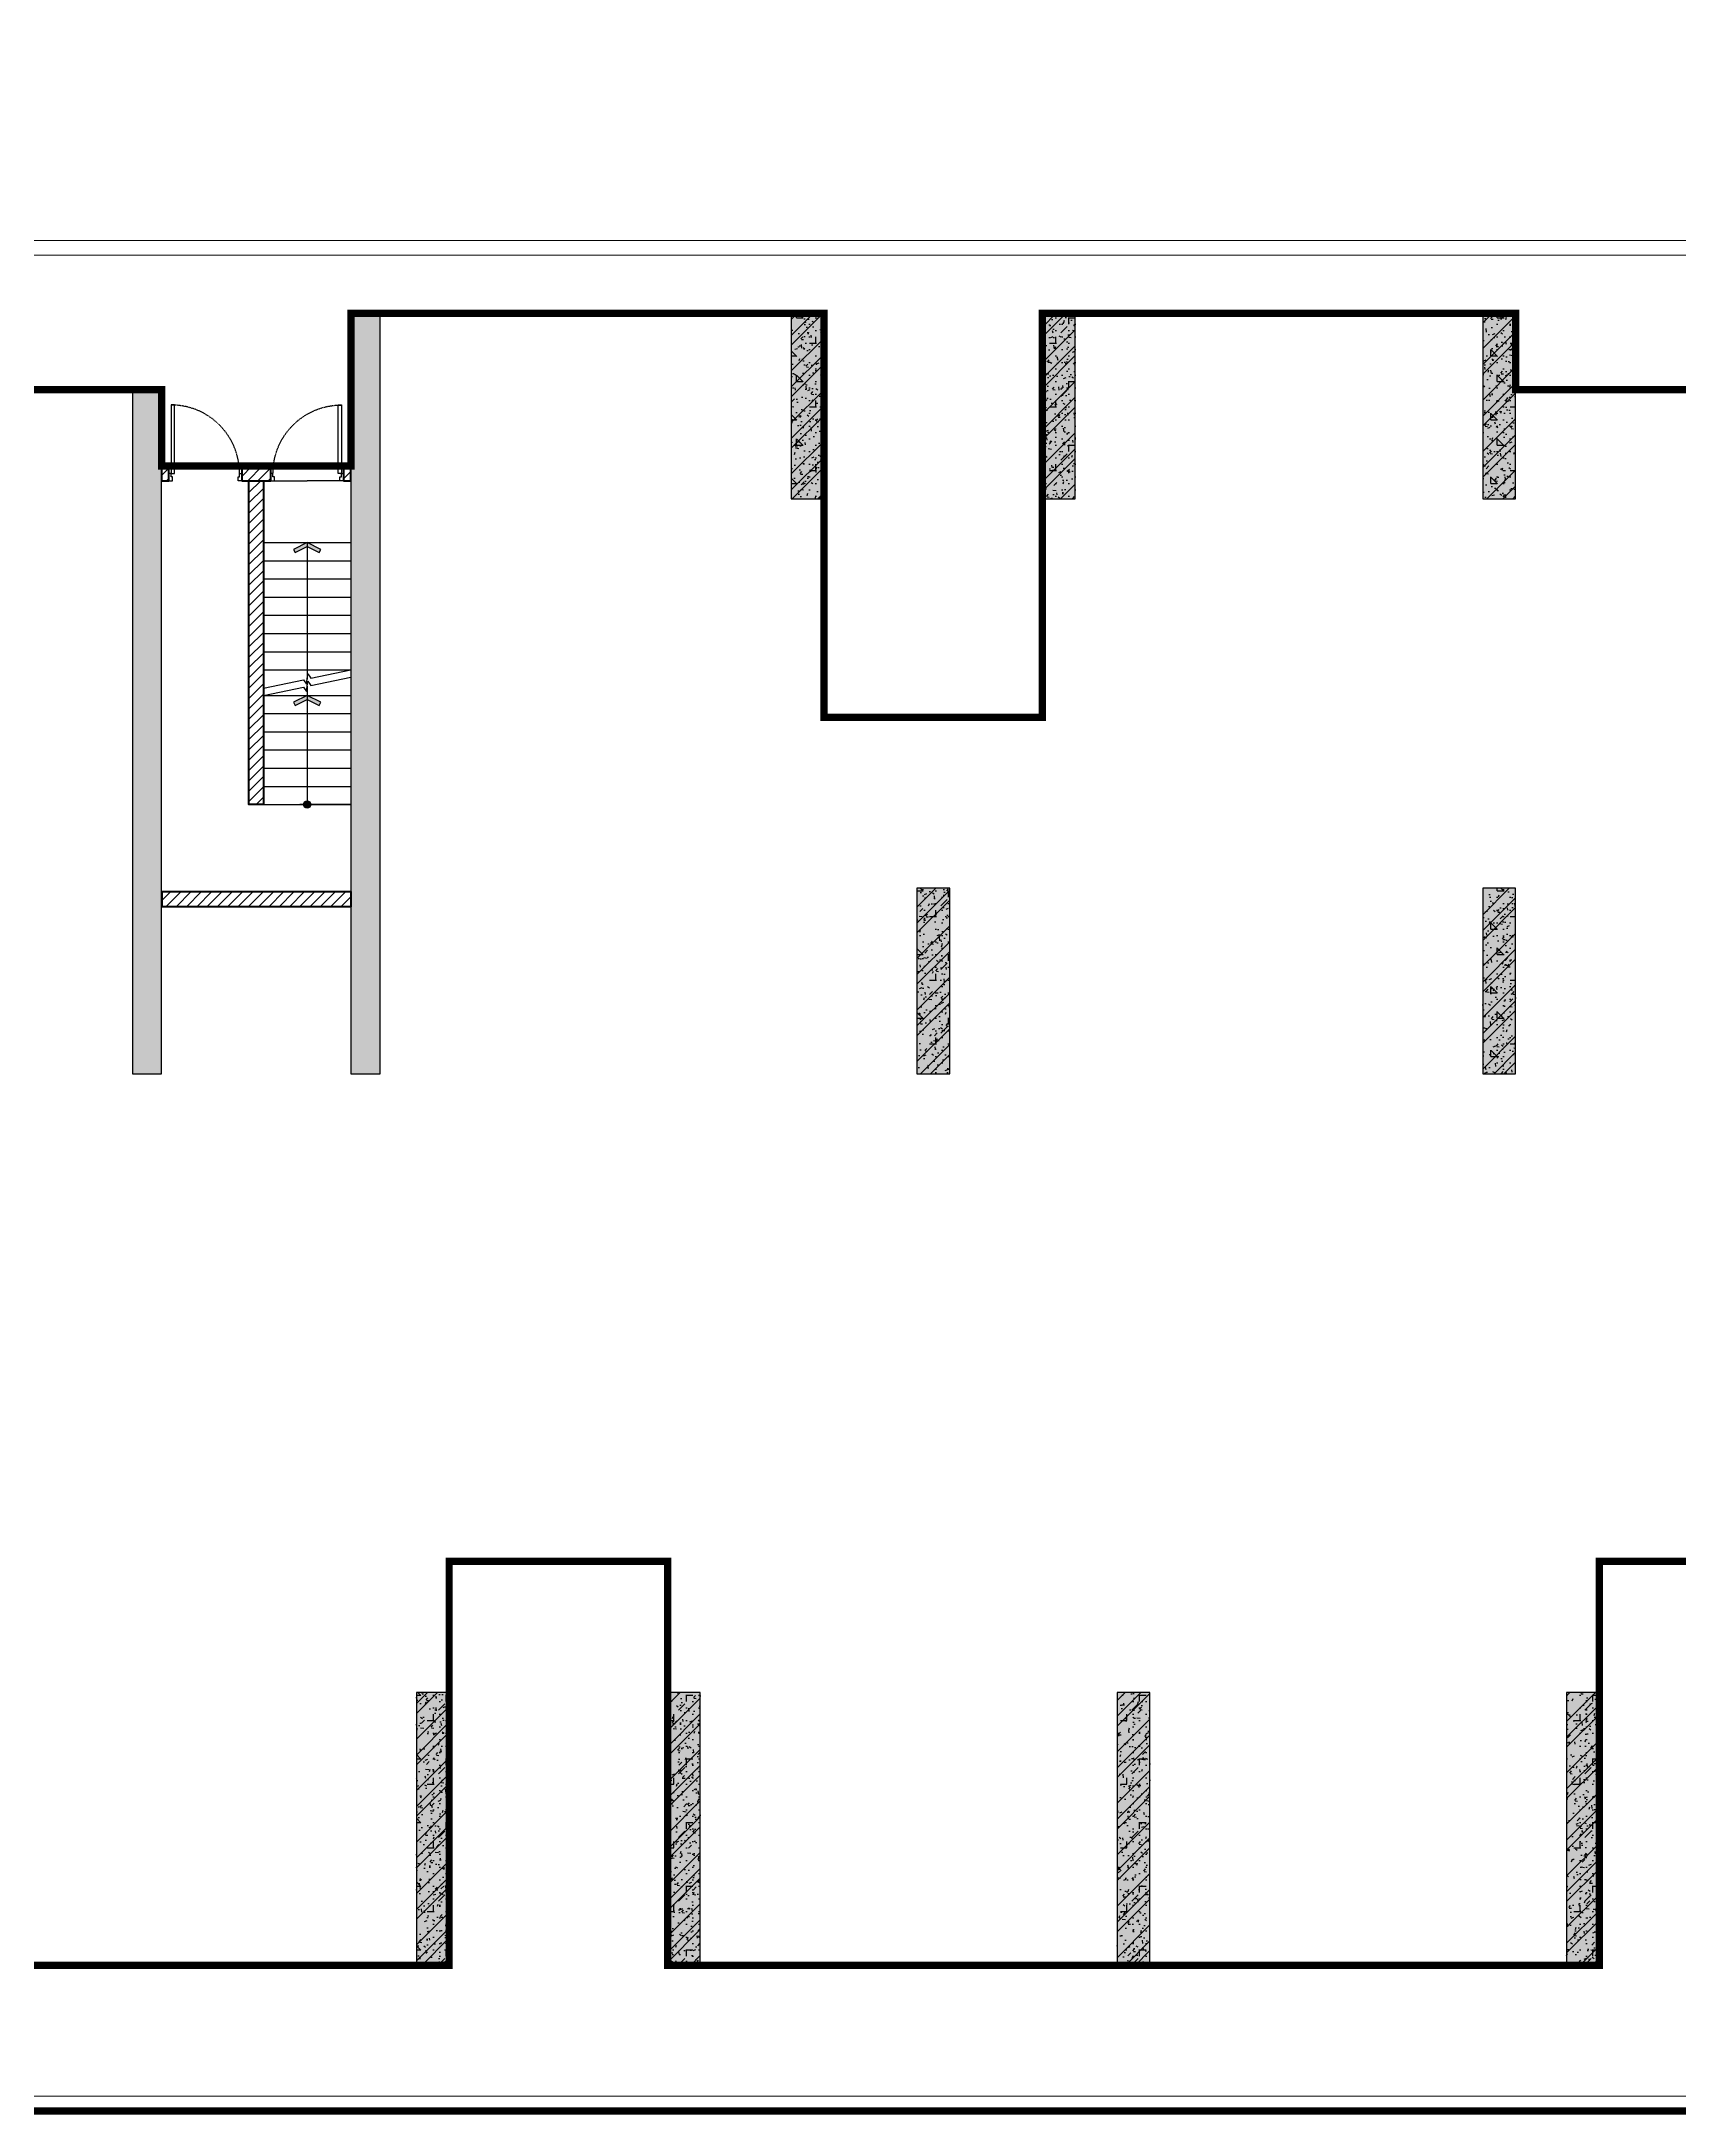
# Model space of a CAD drawing. Header units: millimetres. Extents: x 379264 to 1158416, y -283062 to 356890.
# Drawn here: x 768398 to 768848, y -6021 to -5451 of the extents above; entities that cross this region are included whole.
import ezdxf
from ezdxf.enums import TextEntityAlignment as Align
from ezdxf.xclip import XClip

# ---------------------------------------------------------------- set-up
doc = ezdxf.new("R2010")
doc.units = ezdxf.units.MM
doc.header["$XCLIPFRAME"] = 0
for name, pattern in [('keyplan TANG 1$0$mb tang 1 TWC$0$Core 1A$0$Hidden10.5', [1.5, 1, -0.5]), ('keyplan TANG 1$0$mb tang 1 TWC$0$Hidden10.5', [1.5, 1, -0.5]), ('keyplan TANG 1$0$MB_Luoi truc$1$HTT Center', [13, 10, -1, 1, -1]), ('keyplan TANG 1$0$Ranh dat$0$HTT Hidden 21', [3, 2, -1])]:
    doc.linetypes.add(name, pattern=pattern)
for name, color, linetype in [('11PM. DIM', 2, 'Continuous'), ('BLOCK A - CHI TIET THANG 3$0$DnW', 20, 'Continuous'), ('keyplan TANG 1$0$mb tang 1 TWC$0$Brick Wall', 250, 'Continuous'), ('keyplan TANG 1$0$mb tang 1 TWC$0$Concrete Line', 250, 'Continuous'), ('keyplan TANG 1$0$mb tang 1 TWC$0$Door', 250, 'Continuous'), ('keyplan TANG 1$0$mb tang 1 TWC$0$Furniture', 250, 'Continuous'), ('keyplan TANG 1$0$mb tang 1 TWC$0$Opening Hidden', 250, 'keyplan TANG 1$0$mb tang 1 TWC$0$Core 1A$0$Hidden10.5'), ('keyplan TANG 1$0$mb tang 1 TWC$0$Opening Line', 250, 'Continuous'), ('keyplan TANG 1$0$mb tang 1 TWC$0$Opening Text', 250, 'Continuous'), ('keyplan TANG 1$0$mb tang 1 TWC$0$Staircase', 250, 'Continuous'), ('keyplan TANG 1$0$mb tang 1 TWC$0$Staircase Break', 250, 'Continuous'), ('keyplan TANG 1$0$mb tang 1 TWC$0$Staircase Direction', 250, 'Continuous'), ('keyplan TANG 1$0$mb tang 1 TWC$0$Wall Hatch', 250, 'Continuous'), ('keyplan TANG 1$0$MB_Cot tang 1$0$Concrete Hatch', 250, 'Continuous'), ('keyplan TANG 1$0$MB_Cot tang 1$0$Concrete Line', 250, 'Continuous'), ('keyplan TANG 1$0$MB_Cot tang 1$0$Concrete Solid', 250, 'Continuous')]:
    doc.layers.add(name, color=color, linetype=linetype)
for name, color, linetype, lineweight in [('keyplan TANG 1$0$Hatch vat lieu', 250, 'Continuous', 5), ('keyplan TANG 1$0$mb tang 1 TWC$0$Net cat Tuong', 250, 'Continuous', 40), ('keyplan TANG 1$0$mb tang 1 TWC$0$Wall Line', 250, 'Continuous', 70), ('keyplan TANG 1$0$MB_Luoi truc$1$Luoi Truc', 250, 'keyplan TANG 1$0$MB_Luoi truc$1$HTT Center', 9), ('keyplan TANG 1$0$Net Thay khac', 250, 'Continuous', 15), ('keyplan TANG 1$0$Net thay Tuong', 250, 'Continuous', 20), ('keyplan TANG 1$0$Ranh dat$0$CGXD', 250, 'keyplan TANG 1$0$Ranh dat$0$HTT Hidden 21', 40)]:
    doc.layers.add(name, color=color, linetype=linetype, lineweight=lineweight)
doc.styles.add('keyplan TANG 1$0$mb tang 1 TWC$0$VNI-HelveC', font='VHELVCN_0.TTF')

# ---------------------------------------------------------------- blocks, each defined once
blk = doc.blocks.new('*U160')
at = {"layer": 'keyplan TANG 1$0$mb tang 1 TWC$0$Opening Hidden'}
for p, q in [((0, 0), (1000, 1000)), ((1000, 0), (0, 1000))]:
    blk.add_line(p, q, dxfattribs=at)
at = {"layer": 'keyplan TANG 1$0$mb tang 1 TWC$0$Opening Line'}
blk.add_lwpolyline([(0, 0), (1000, 0), (1000, 1000), (0, 1000)], close=True, dxfattribs=at)
at = {"layer": 'keyplan TANG 1$0$mb tang 1 TWC$0$Opening Text', "style": 'keyplan TANG 1$0$mb tang 1 TWC$0$VNI-HelveC'}
blk.add_attdef('OPENING', text='', height=100, dxfattribs=at).set_placement((500, 500), align=Align.MIDDLE_CENTER)
blk = doc.blocks.new('*U161')
at = {"layer": 'keyplan TANG 1$0$mb tang 1 TWC$0$Opening Hidden'}
for p, q in [((0, 0), (3000, 1600)), ((3000, 0), (0, 1600))]:
    blk.add_line(p, q, dxfattribs=at)
at = {"layer": 'keyplan TANG 1$0$mb tang 1 TWC$0$Opening Line'}
blk.add_lwpolyline([(0, 0), (3000, 0), (3000, 1600), (0, 1600)], close=True, dxfattribs=at)
at = {"layer": 'keyplan TANG 1$0$mb tang 1 TWC$0$Opening Text', "style": 'keyplan TANG 1$0$mb tang 1 TWC$0$VNI-HelveC'}
blk.add_attdef('OPENING', text='', height=100, dxfattribs=at).set_placement((1498, 799), align=Align.MIDDLE_CENTER)
blk = doc.blocks.new('keyplan TANG 1$0$mb tang 1 TWC$0$Door 1600 Riser')
at = {"color": 0, "linetype": 'ByBlock'}
for p, q in [((30, 100), (0, 100)), ((0, 100), (0, 0)), ((0, 0), (50, 0)), ((30, 100), (30, 55)), ((50, 55), (30, 55)), ((50, 55), (50, 0)), ((1550, 55), (1570, 55)), ((1550, 55), (1550, 0)), ((1600, 0), (1550, 0)), ((1570, 100), (1600, 100)), ((1570, 100), (1570, 55)), ((1600, 100), (1600, 0))]:
    blk.add_line(p, q, dxfattribs=at)
for points in [[(52, 61), (30, 100), (697, 485), (719, 446)], [(1547, 61), (1570, 100), (903, 485), (881, 446)]]:
    blk.add_lwpolyline(points, close=True)
at = {"linetype": 'keyplan TANG 1$0$mb tang 1 TWC$0$Hidden10.5'}
for centre, start, end in [((30, 100), 0, 30), ((1570, 100), 150, 180)]:
    blk.add_arc(centre, 770, start, end, dxfattribs=at)
blk = doc.blocks.new('*U162')
at = {"layer": 'keyplan TANG 1$0$mb tang 1 TWC$0$Door', "xscale": -1, "rotation": 180}
blk.add_blockref('keyplan TANG 1$0$mb tang 1 TWC$0$Door 1600 Riser', (0, 100), dxfattribs=at)
blk = doc.blocks.new('keyplan TANG 1$0$mb tang 1 TWC$0$Door 1200 Riser')
at = {"color": 0, "linetype": 'ByBlock'}
for p, q in [((30, 100), (524, 385)), ((546, 346), (52, 61)), ((524, 385), (546, 346)), ((676, 385), (654, 346)), ((654, 346), (1148, 61)), ((1170, 100), (676, 385)), ((30, 100), (0, 100)), ((0, 100), (0, 0)), ((0, 0), (50, 0)), ((30, 100), (30, 55)), ((30, 100), (52, 61)), ((50, 55), (30, 55)), ((50, 55), (50, 0)), ((1170, 100), (1148, 61)), ((1150, 55), (1170, 55)), ((1150, 55), (1150, 0)), ((1200, 0), (1150, 0)), ((1170, 100), (1200, 100)), ((1170, 100), (1170, 55)), ((1200, 100), (1200, 0))]:
    blk.add_line(p, q, dxfattribs=at)
at = {"color": 0, "linetype": 'keyplan TANG 1$0$mb tang 1 TWC$0$Hidden10.5'}
for centre, start, end in [((30, 100), 360, 30), ((1170, 100), 150, 180)]:
    blk.add_arc(centre, 570, start, end, dxfattribs=at)
blk = doc.blocks.new('*U1421')
at = {"layer": 'keyplan TANG 1$0$mb tang 1 TWC$0$Door'}
blk.add_blockref('keyplan TANG 1$0$mb tang 1 TWC$0$Door 1200 Riser', (0, 0), dxfattribs=at)
blk = doc.blocks.new('*U155')
at = {"layer": 'keyplan TANG 1$0$mb tang 1 TWC$0$Opening Hidden'}
for p, q in [((0, 0), (800, 400)), ((800, 0), (0, 400))]:
    blk.add_line(p, q, dxfattribs=at)
at = {"layer": 'keyplan TANG 1$0$mb tang 1 TWC$0$Opening Line'}
blk.add_lwpolyline([(0, 0), (800, 0), (800, 400), (0, 400)], close=True, dxfattribs=at)
at = {"layer": 'keyplan TANG 1$0$mb tang 1 TWC$0$Opening Text', "style": 'keyplan TANG 1$0$mb tang 1 TWC$0$VNI-HelveC'}
blk.add_attdef('OPENING', text='', height=100, dxfattribs=at).set_placement((400, 200), align=Align.MIDDLE_CENTER)
blk = doc.blocks.new('*U158')
at = {"layer": 'keyplan TANG 1$0$mb tang 1 TWC$0$Opening Hidden'}
for p, q in [((0, 0), (1300, 600)), ((1300, 0), (0, 600))]:
    blk.add_line(p, q, dxfattribs=at)
at = {"layer": 'keyplan TANG 1$0$mb tang 1 TWC$0$Opening Line'}
blk.add_lwpolyline([(0, 0), (1300, 0), (1300, 600), (0, 600)], close=True, dxfattribs=at)
at = {"layer": 'keyplan TANG 1$0$mb tang 1 TWC$0$Opening Text', "style": 'keyplan TANG 1$0$mb tang 1 TWC$0$VNI-HelveC'}
blk.add_attdef('OPENING', text='', height=100, dxfattribs=at).set_placement((650, 300), align=Align.MIDDLE_CENTER)
blk = doc.blocks.new('keyplan TANG 1$0$mb tang 1 TWC$0$Door 1000-1')
at = {"color": 0, "linetype": 'ByBlock'}
blk.add_lwpolyline([(30, 100), (75, 100), (75, 1040), (30, 1040)], close=True, dxfattribs=at)
for points in [[(50, 55), (30, 55), (30, 100), (0, 100), (0, 0), (50, 0), (50, 55)], [(950, 55), (970, 55), (970, 100), (1000, 100), (1000, 0), (950, 0), (950, 55)]]:
    blk.add_lwpolyline(points, dxfattribs=at)
at = {"color": 0, "linetype": 'keyplan TANG 1$0$mb tang 1 TWC$0$Hidden10.5'}
blk.add_arc((30, 100), 940, 0, 90, dxfattribs=at)
blk = doc.blocks.new('*U1417')
at = {"layer": 'keyplan TANG 1$0$mb tang 1 TWC$0$Door'}
blk.add_blockref('keyplan TANG 1$0$mb tang 1 TWC$0$Door 1000-1', (0, 0), dxfattribs=at)
blk = doc.blocks.new('*U159')
at = {"layer": 'keyplan TANG 1$0$mb tang 1 TWC$0$Wall Hatch'}
h = blk.add_hatch(dxfattribs=at)
h.set_pattern_fill('LINE10', color=256, scale=100, angle=45, style=0, pattern_type=2)
h.set_pattern_definition([(45, (3800, 900), (-70.7107, 70.7107), [])])
h.paths.add_polyline_path([(-400, 0), (0, 0), (0, 200), (-400, 200)])
at = {"layer": 'keyplan TANG 1$0$mb tang 1 TWC$0$Wall Line'}
blk.add_lwpolyline([(-400, 0), (0, 0), (0, 200), (-400, 200)], close=True, dxfattribs=at)
blk = doc.blocks.new('*U1416')
at = {"layer": 'keyplan TANG 1$0$mb tang 1 TWC$0$Wall Hatch'}
h = blk.add_hatch(dxfattribs=at)
h.set_pattern_fill('LINE10', color=256, scale=100, angle=45, style=0, pattern_type=2)
h.set_pattern_definition([(45, (4100, 900), (-70.7107, 70.7107), [])])
h.paths.add_polyline_path([(-100, 0), (0, 0), (0, 200), (-100, 200)])
at = {"layer": 'keyplan TANG 1$0$mb tang 1 TWC$0$Wall Line'}
blk.add_lwpolyline([(-100, 0), (0, 0), (0, 200), (-100, 200)], close=True, dxfattribs=at)
blk = doc.blocks.new('*U156')
at = {"layer": 'keyplan TANG 1$0$mb tang 1 TWC$0$Wall Hatch'}
h = blk.add_hatch(dxfattribs=at)
h.set_pattern_fill('LINE10', color=256, scale=100, angle=45, style=0, pattern_type=2)
h.set_pattern_definition([(45, (1600, 900), (-70.7107, 70.7107), [])])
h.paths.add_polyline_path([(-2600, 0), (0, 0), (0, 200), (-2600, 200)])
at = {"layer": 'keyplan TANG 1$0$mb tang 1 TWC$0$Wall Line'}
blk.add_lwpolyline([(-2600, 0), (0, 0), (0, 200), (-2600, 200)], close=True, dxfattribs=at)
blk = doc.blocks.new('*U157')
at = {"layer": 'keyplan TANG 1$0$mb tang 1 TWC$0$Wall Hatch'}
h = blk.add_hatch(dxfattribs=at)
h.set_pattern_fill('LINE10', color=256, scale=100, angle=45, style=0, pattern_type=2)
h.set_pattern_definition([(45, (1200, 3150), (-70.7107, 70.7107), [])])
h.paths.add_polyline_path([(4450, 0), (0, 0), (0, -200), (4450, -200)])
at = {"layer": 'keyplan TANG 1$0$mb tang 1 TWC$0$Wall Line'}
blk.add_lwpolyline([(4450, 0), (0, 0), (0, -200), (4450, -200)], close=True, dxfattribs=at)
blk = doc.blocks.new('keyplan TANG 1$0$mb tang 1 TWC$0$Arrow 60')
at = {"linetype": 'ByBlock', "lineweight": -2}
h = blk.add_hatch(color=0, dxfattribs=at)
h.paths.add_polyline_path([(1.88, 0.94), (1.65, 1.38), (0, 0.56), (-1.65, 1.38), (-1.88, 0.94), (0, 0)], flags=17)
h.paths.add_polyline_path([(1.65, 1.38), (1.88, 0.94), (0, 0), (-1.88, 0.94), (-1.65, 1.38), (0, 0.56)])
blk.add_hatch(color=0, dxfattribs=at).paths.add_polyline_path([(1.65, 1.38), (1.88, 0.94), (0, 0), (-1.88, 0.94), (-1.65, 1.38), (0, 0.56)])
at = {"color": 0, "linetype": 'ByBlock', "lineweight": -2}
blk.add_lwpolyline([(1.65, 1.38), (1.88, 0.94), (0, 0), (-1.88, 0.94), (-1.65, 1.38), (0, 0.56)], close=True, dxfattribs=at)
blk = doc.blocks.new('keyplan TANG 1$0$mb tang 1 TWC$0$Dot')
at = {"linetype": 'ByBlock', "lineweight": -2}
h = blk.add_hatch(color=0, dxfattribs=at)
edge = h.paths.add_edge_path()
edge.add_arc((0, 0), 0.5, 0, 360)
at = {"color": 0, "linetype": 'ByBlock', "lineweight": -2}
blk.add_line((0, -1), (0, 1), dxfattribs=at)
blk.add_circle((0, 0), 0.5, dxfattribs=at)
blk = doc.blocks.new('keyplan TANG 1$0$mb tang 1 TWC$0$A$C1c2797fe')
at = {"layer": 'keyplan TANG 1$0$mb tang 1 TWC$0$Brick Wall'}
for p, q in [((82000, 21450), (79525, 21450)), ((79525, 21450), (79525, 21350)), ((82000, 21450), (82000, 21350)), ((79525, 21250), (79525, 21350)), ((82000, 21250), (79525, 21250)), ((82000, 21250), (82000, 21350)), ((83600, 21350), (83600, 21250)), ((84000, 20250), (84000, 21250)), ((84000, 21250), (84050, 21250)), ((84100, 21250), (84050, 21250)), ((84100, 20250), (84100, 21250)), ((84195, 21350), (84195, 21250)), ((84795, 21250), (84795, 21350)), ((84000, 20250), (84050, 20250)), ((84100, 20250), (84050, 20250))]:
    blk.add_line(p, q, dxfattribs=at)
for points in [[(83600, 21350), (84195, 21350)], [(83600, 21250), (84195, 21250)], [(84795, 21350), (87200, 21350), (87200, 20250)], [(84795, 21250), (87100, 21250), (87100, 20250)]]:
    blk.add_lwpolyline(points, dxfattribs=at)
at = {"layer": 'keyplan TANG 1$0$mb tang 1 TWC$0$Staircase'}
for p, q in [((53450, 20400), (54050, 20400)), ((53450, 20400), (53450, 15950)), ((54650, 20400), (54050, 20400)), ((54650, 20400), (54650, 15950)), ((53450, 19550), (54650, 19550)), ((53450, 19300), (54650, 19300)), ((53450, 19050), (54650, 19050)), ((53450, 18800), (54650, 18800)), ((53450, 18550), (54650, 18550)), ((53450, 18300), (54650, 18300)), ((53450, 18050), (54650, 18050)), ((53450, 17800), (54650, 17800)), ((53450, 17450), (54650, 17450)), ((53450, 17200), (54650, 17200)), ((53450, 16950), (54650, 16950)), ((53450, 16700), (54650, 16700)), ((53450, 16450), (54650, 16450)), ((53450, 16200), (54650, 16200)), ((53450, 15950), (54050, 15950)), ((53450, 15950), (54650, 15950)), ((54650, 15950), (54050, 15950)), ((53252, 14750), (52052, 14750))]:
    blk.add_line(p, q, dxfattribs=at)
at = {"layer": 'keyplan TANG 1$0$mb tang 1 TWC$0$Staircase Break', "linetype": 'Continuous'}
blk.add_lwpolyline([(53450, 17550), (54001, 17665), (54040, 17603), (54060, 17747), (54099, 17685), (54650, 17800)], dxfattribs=at)
at = {"layer": 'keyplan TANG 1$0$mb tang 1 TWC$0$Staircase Break', "color": 3, "linetype": 'Continuous'}
blk.add_lwpolyline([(53450, 17450), (54001, 17565), (54040, 17503), (54060, 17647), (54099, 17585), (54650, 17700)], dxfattribs=at)
at = {"layer": 'keyplan TANG 1$0$mb tang 1 TWC$0$Staircase Direction'}
for p, q in [((53150, 20600), (52150, 20600)), ((54550, 20600), (53550, 20600)), ((54050, 19550), (54050, 17675)), ((54050, 17575), (54050, 15950))]:
    blk.add_line(p, q, dxfattribs=at)
at = {"layer": 'keyplan TANG 1$0$mb tang 1 TWC$0$Door', "xscale": -1, "rotation": 180}
blk.add_blockref('*U162', (82000, 21350), dxfattribs=at)
at = {"layer": 'keyplan TANG 1$0$mb tang 1 TWC$0$Door'}
blk.add_blockref('*U1417', (52150, 20400), dxfattribs=at)
at = {"layer": 'keyplan TANG 1$0$mb tang 1 TWC$0$Door', "xscale": -1}
blk.add_blockref('*U1417', (54550, 20400), dxfattribs=at)
at = {"layer": 'keyplan TANG 1$0$mb tang 1 TWC$0$Door'}
ref = blk.add_blockref('*U1421', (84195, 21250), dxfattribs=at)
XClip(ref).set_block_clipping_path([(0, -0.000171322), (600.0000000001, 502.0021492351)])
at = {"layer": 'keyplan TANG 1$0$mb tang 1 TWC$0$Furniture'}
ref = blk.add_blockref('*U161', (84000, 19650), dxfattribs=dict(at, xscale=-1))
ref.add_attrib('OPENING', 'ÑIEÄN +ÑIEÄN NHEÏ', dxfattribs={"layer": 'keyplan TANG 1$0$mb tang 1 TWC$0$Opening Text', "height": 100, "style": 'keyplan TANG 1$0$mb tang 1 TWC$0$VNI-HelveC'}).set_placement((82503, 20449), align=Align.MIDDLE_CENTER)
ref = blk.add_blockref('*U155', (84100, 21250), dxfattribs=dict(at, xscale=-1, rotation=180))
ref.add_attrib('OPENING', 'PCCC', dxfattribs={"layer": 'keyplan TANG 1$0$mb tang 1 TWC$0$Opening Text', "height": 100, "style": 'keyplan TANG 1$0$mb tang 1 TWC$0$VNI-HelveC'}).set_placement((84500, 21050), align=Align.MIDDLE_CENTER)
ref = blk.add_blockref('*U160', (87100, 20250), dxfattribs=dict(at, xscale=-1))
ref.add_attrib('OPENING', 'HUÙT KHOÙI', dxfattribs={"layer": 'keyplan TANG 1$0$mb tang 1 TWC$0$Opening Text', "height": 100, "style": 'keyplan TANG 1$0$mb tang 1 TWC$0$VNI-HelveC'}).set_placement((86600, 20750), align=Align.MIDDLE_CENTER)
ref = blk.add_blockref('*U158', (84800, 20850), dxfattribs=dict(at, xscale=-1, rotation=180))
ref.add_attrib('OPENING', 'OÁNG KHOÙI MFÑ', dxfattribs={"layer": 'keyplan TANG 1$0$mb tang 1 TWC$0$Opening Text', "height": 100, "style": 'keyplan TANG 1$0$mb tang 1 TWC$0$VNI-HelveC'}).set_placement((85450, 20550), align=Align.MIDDLE_CENTER)
at = {"layer": 'keyplan TANG 1$0$mb tang 1 TWC$0$Net cat Tuong'}
for name, p in [('*U1416', (52150, 20400)), ('*U159', (53550, 20400)), ('*U1416', (54650, 20400)), ('*U156', (54652, 14550))]:
    blk.add_blockref(name, p, dxfattribs=at)
at = {"layer": 'keyplan TANG 1$0$mb tang 1 TWC$0$Net cat Tuong', "xscale": -1, "rotation": 270}
blk.add_blockref('*U157', (53450, 15950), dxfattribs=at)
at = {"layer": 'keyplan TANG 1$0$mb tang 1 TWC$0$Staircase Direction'}
for name, p, xscale, yscale, zscale, rotation in [('keyplan TANG 1$0$mb tang 1 TWC$0$Arrow 60', (54050, 19550), -100.0000000000008, 100.0000000000008, 100, 180), ('keyplan TANG 1$0$mb tang 1 TWC$0$Arrow 60', (54050, 17450), -100.0000000000007, 100.0000000000007, 100, 180), ('keyplan TANG 1$0$mb tang 1 TWC$0$Dot', (54050, 15950), 100.0000000000005, 100.0000000000005, 100.0000000000005, 90)]:
    blk.add_blockref(name, p, dxfattribs=dict(at, xscale=xscale, yscale=yscale, zscale=zscale, rotation=rotation))
blk = doc.blocks.new('keyplan TANG 1$0$mb tang 1 TWC$0$A$C20BE7445')
blk.add_blockref('keyplan TANG 1$0$mb tang 1 TWC$0$A$C1c2797fe', (0, 0))
blk = doc.blocks.new('*U43')
at = {"layer": 'keyplan TANG 1$0$MB_Cot tang 1$0$Concrete Hatch'}
h = blk.add_hatch(dxfattribs=at)
h.set_pattern_fill('CONCRETE', color=256, scale=50, style=0, pattern_type=2)
h.set_pattern_definition([(45, (-150, -9150), (-176.777, 176.777), []), (45, (-150, -9100), (-353.553, 353.553), []), (50, (-150, -9150), (358.63, -31.376), [37.5, -412.5]), (355, (-150, -9150), (-69.376, 376.096), [30, -330]), (100.4514, (-120.1, -9152.6), (289.255, 344.72), [31.87, -350.571]), (46.184, (-150, -9050), (533.62, -82.76), [56.25, -618.75]), (96.6356, (-105.53, -9056.9), (467.33, 487.06), [47.805, -525.856]), (351.184, (-150, -9050), (467.33, 487.06), [45, -495]), (21, (-100, -9075), (298.4535, -201.309), [37.5, -412.5]), (326, (-100, -9075), (121.658, 362.575), [30, -330]), (71.4514, (-75.13, -9091.78), (420.111, 161.265), [31.87, -350.571]), (37.5, (-150, -9150), (6.08, 166.447), [0, -326, 0, -335, 0, -331.25]), (7.5, (-150, -9150), (131.5348, 197.206), [0, -191, 0, -318.5, 0, -126.25]), (327.5, (-261.5, -9150), (266.9112, -11.2774), [0, -125, 0, -390, 0, -517.5]), (317.5, (-311.5, -9150), (291.593, 50.0525), [0, -162.5, 0, -259, 0, -367.5]), (0, (25, -8975), (0, 875), [87.5, -787.5]), (0, (287.5, -8800), (0, 875), [87.5, -787.5]), (0, (112.5, -8450), (0, 875), [87.5, -350, 87.5, -350]), (90, (25, -8975), (-875, 5e-14), [87.5, -787.5]), (90, (112.5, -8450), (-875, 5e-14), [87.5, -787.5]), (90, (375, -8800), (-875, 5e-14), [87.5, -787.5]), (90, (550, -8537.5), (-875, 5e-14), [87.5, -787.5]), (135, (112.5, -8975), (-875.016, 9e-14), [123.76, -1113.7]), (135, (200, -8450), (-875.016, 9e-14), [123.76, -1113.7]), (45, (287.5, -8800), (9e-14, 875.016), [123.76, -247.485, 123.76, -742.455]), (0, (-325, -9150), (87.5, 87.5), [-175, 0])])
h.paths.add_polyline_path([(-250, 150), (-250, -9250), (150, -9250), (150, 150)])
at = {"layer": 'keyplan TANG 1$0$MB_Cot tang 1$0$Concrete Solid'}
blk.add_hatch(color=256, dxfattribs=at).paths.add_polyline_path([(-250, 150), (-250, -9250), (150, -9250), (150, 150)])
at = {"layer": 'keyplan TANG 1$0$MB_Cot tang 1$0$Concrete Line'}
blk.add_lwpolyline([(-250, 150), (-250, -9250), (150, -9250), (150, 150)], close=True, dxfattribs=at)
blk = doc.blocks.new('*U1380')
at = {"layer": 'keyplan TANG 1$0$MB_Cot tang 1$0$Concrete Hatch'}
h = blk.add_hatch(dxfattribs=at)
h.set_pattern_fill('CONCRETE', color=256, scale=50, style=0, pattern_type=2)
h.set_pattern_definition([(45, (0, -2300), (-176.777, 176.777), []), (45, (0, -2250), (-353.55, 353.55), []), (50, (0, -2300), (358.63, -31.376), [37.5, -412.5]), (355, (0, -2300), (-69.376, 376.096), [30, -330]), (100.451, (29.9, -2302.6), (289.255, 344.72), [31.87, -350.57]), (46.184, (0, -2200), (533.62, -82.76), [56.25, -618.75]), (96.636, (44.47, -2206.9), (467.33, 487.06), [47.81, -525.86]), (351.184, (0, -2200), (467.33, 487.06), [45, -495]), (21, (50, -2225), (298.454, -201.31), [37.5, -412.5]), (326, (50, -2225), (121.66, 362.575), [30, -330]), (71.451, (74.87, -2241.78), (420.11, 161.265), [31.87, -350.57]), (37.5, (0, -2300), (6.08, 166.447), [0, -326, 0, -335, 0, -331.25]), (7.5, (0, -2300), (131.535, 197.206), [0, -191, 0, -318.5, 0, -126.25]), (327.5, (-111.5, -2300), (266.911, -11.2774), [0, -125, 0, -390, 0, -517.5]), (317.5, (-161.5, -2300), (291.593, 50.052), [0, -162.5, 0, -259, 0, -367.5]), (0, (175, -2125), (0, 875), [87.5, -787.5]), (0, (437.5, -1950), (0, 875), [87.5, -787.5]), (0, (262.5, -1600), (0, 875), [87.5, -350, 87.5, -350]), (90, (175, -2125), (-875, 5e-14), [87.5, -787.5]), (90, (262.5, -1600), (-875, 5e-14), [87.5, -787.5]), (90, (525, -1950), (-875, 5e-14), [87.5, -787.5]), (90, (700, -1687.5), (-875, 5e-14), [87.5, -787.5]), (135, (262.5, -2125), (-875.02, 9e-14), [123.76, -1113.7]), (135, (350, -1600), (-875.02, 9e-14), [123.76, -1113.7]), (45, (437.5, -1950), (9e-14, 875.02), [123.76, -247.49, 123.76, -742.46]), (0, (-175, -2300), (87.5, 87.5), [-175, 0])])
h.paths.add_polyline_path([(-200, 150), (-200, -2400), (250, -2400), (250, 150)])
at = {"layer": 'keyplan TANG 1$0$MB_Cot tang 1$0$Concrete Solid'}
blk.add_hatch(color=256, dxfattribs=at).paths.add_polyline_path([(-200, 150), (-200, -2400), (250, -2400), (250, 150)])
at = {"layer": 'keyplan TANG 1$0$MB_Cot tang 1$0$Concrete Line'}
blk.add_lwpolyline([(-200, 150), (-200, -2400), (250, -2400), (250, 150)], close=True, dxfattribs=at)
blk = doc.blocks.new('*U1381')
at = {"layer": 'keyplan TANG 1$0$MB_Cot tang 1$0$Concrete Hatch'}
h = blk.add_hatch(dxfattribs=at)
h.set_pattern_fill('CONCRETE', color=256, scale=50, style=0, pattern_type=2)
h.set_pattern_definition([(45, (-200, -2300), (-176.777, 176.777), []), (45, (-200, -2250), (-353.55, 353.55), []), (50, (-200, -2300), (358.63, -31.376), [37.5, -412.5]), (355, (-200, -2300), (-69.376, 376.096), [30, -330]), (100.451, (-170.1, -2302.6), (289.255, 344.72), [31.87, -350.57]), (46.184, (-200, -2200), (533.62, -82.76), [56.25, -618.75]), (96.636, (-155.53, -2206.9), (467.33, 487.06), [47.81, -525.86]), (351.184, (-200, -2200), (467.33, 487.06), [45, -495]), (21, (-150, -2225), (298.454, -201.31), [37.5, -412.5]), (326, (-150, -2225), (121.66, 362.575), [30, -330]), (71.451, (-125.13, -2241.78), (420.11, 161.265), [31.87, -350.57]), (37.5, (-200, -2300), (6.08, 166.447), [0, -326, 0, -335, 0, -331.25]), (7.5, (-200, -2300), (131.535, 197.206), [0, -191, 0, -318.5, 0, -126.25]), (327.5, (-311.5, -2300), (266.911, -11.2774), [0, -125, 0, -390, 0, -517.5]), (317.5, (-361.5, -2300), (291.593, 50.052), [0, -162.5, 0, -259, 0, -367.5]), (0, (-25, -2125), (0, 875), [87.5, -787.5]), (0, (237.5, -1950), (0, 875), [87.5, -787.5]), (0, (62.5, -1600), (0, 875), [87.5, -350, 87.5, -350]), (90, (-25, -2125), (-875, 5e-14), [87.5, -787.5]), (90, (62.5, -1600), (-875, 5e-14), [87.5, -787.5]), (90, (325, -1950), (-875, 5e-14), [87.5, -787.5]), (90, (500, -1687.5), (-875, 5e-14), [87.5, -787.5]), (135, (62.5, -2125), (-875.02, 9e-14), [123.76, -1113.7]), (135, (150, -1600), (-875.02, 9e-14), [123.76, -1113.7]), (45, (237.5, -1950), (9e-14, 875.02), [123.76, -247.49, 123.76, -742.46]), (0, (-375, -2300), (87.5, 87.5), [-175, 0])])
h.paths.add_polyline_path([(-300, 150), (-300, -2400), (150, -2400), (150, 150)])
at = {"layer": 'keyplan TANG 1$0$MB_Cot tang 1$0$Concrete Solid'}
blk.add_hatch(color=256, dxfattribs=at).paths.add_polyline_path([(-300, 150), (-300, -2400), (150, -2400), (150, 150)])
at = {"layer": 'keyplan TANG 1$0$MB_Cot tang 1$0$Concrete Line'}
blk.add_lwpolyline([(-300, 150), (-300, -2400), (150, -2400), (150, 150)], close=True, dxfattribs=at)
blk = doc.blocks.new('*U37')
at = {"layer": 'keyplan TANG 1$0$MB_Cot tang 1$0$Concrete Hatch'}
h = blk.add_hatch(dxfattribs=at)
h.set_pattern_fill('CONCRETE', color=256, scale=50, style=0, pattern_type=2)
h.set_pattern_definition([(45, (-150, -10200), (-176.7767, 176.7767), []), (45, (-150, -10150), (-353.553, 353.553), []), (50, (-150, -10200), (358.63, -31.376), [37.5, -412.5]), (355, (-150, -10200), (-69.376, 376.096), [30, -330]), (100.4514, (-120.1, -10202.6), (289.255, 344.72), [31.87, -350.571]), (46.184, (-150, -10100), (533.62, -82.76), [56.25, -618.75]), (96.6356, (-105.53, -10106.9), (467.331, 487.06), [47.805, -525.856]), (351.184, (-150, -10100), (467.33, 487.06), [45, -495]), (21, (-100, -10125), (298.4535, -201.3094), [37.5, -412.5]), (326, (-100, -10125), (121.658, 362.575), [30, -330]), (71.4514, (-75.13, -10141.78), (420.111, 161.265), [31.87, -350.571]), (37.5, (-150, -10200), (6.08, 166.447), [0, -326, 0, -335, 0, -331.25]), (7.5, (-150, -10200), (131.5348, 197.206), [0, -191, 0, -318.5, 0, -126.25]), (327.5, (-261.5, -10200), (266.9112, -11.2774), [0, -125, 0, -390, 0, -517.5]), (317.5, (-311.5, -10200), (291.593, 50.0525), [0, -162.5, 0, -259, 0, -367.5]), (0, (25, -10025), (0, 875), [87.5, -787.5]), (0, (287.5, -9850), (0, 875), [87.5, -787.5]), (0, (112.5, -9500), (0, 875), [87.5, -350, 87.5, -350]), (90, (25, -10025), (-875, 5e-14), [87.5, -787.5]), (90, (112.5, -9500), (-875, 5e-14), [87.5, -787.5]), (90, (375, -9850), (-875, 5e-14), [87.5, -787.5]), (90, (550, -9587.5), (-875, 5e-14), [87.5, -787.5]), (135, (112.5, -10025), (-875.016, 9e-14), [123.76, -1113.7]), (135, (200, -9500), (-875.016, 9e-14), [123.76, -1113.7]), (45, (287.5, -9850), (9e-14, 875.016), [123.76, -247.485, 123.76, -742.455]), (0, (-325, -10200), (87.5, 87.5), [-175, 0])])
h.paths.add_polyline_path([(-250, 150), (-250, -10300), (150, -10300), (150, 150)])
at = {"layer": 'keyplan TANG 1$0$MB_Cot tang 1$0$Concrete Solid'}
blk.add_hatch(color=256, dxfattribs=at).paths.add_polyline_path([(-250, 150), (-250, -10300), (150, -10300), (150, 150)])
at = {"layer": 'keyplan TANG 1$0$MB_Cot tang 1$0$Concrete Line'}
blk.add_lwpolyline([(-250, 150), (-250, -10300), (150, -10300), (150, 150)], close=True, dxfattribs=at)
blk = doc.blocks.new('*U1378')
at = {"layer": 'keyplan TANG 1$0$MB_Cot tang 1$0$Concrete Hatch'}
h = blk.add_hatch(dxfattribs=at)
h.set_pattern_fill('CONCRETE', color=256, scale=50, style=0, pattern_type=2)
h.set_pattern_definition([(45, (-100, -2300), (-176.777, 176.777), []), (45, (-100, -2250), (-353.55, 353.55), []), (50, (-100, -2300), (358.63, -31.376), [37.5, -412.5]), (355, (-100, -2300), (-69.376, 376.096), [30, -330]), (100.451, (-70.1, -2302.6), (289.255, 344.72), [31.87, -350.57]), (46.184, (-100, -2200), (533.62, -82.76), [56.25, -618.75]), (96.636, (-55.53, -2206.9), (467.33, 487.06), [47.81, -525.86]), (351.184, (-100, -2200), (467.33, 487.06), [45, -495]), (21, (-50, -2225), (298.454, -201.31), [37.5, -412.5]), (326, (-50, -2225), (121.66, 362.575), [30, -330]), (71.451, (-25.13, -2241.78), (420.11, 161.265), [31.87, -350.57]), (37.5, (-100, -2300), (6.08, 166.447), [0, -326, 0, -335, 0, -331.25]), (7.5, (-100, -2300), (131.535, 197.206), [0, -191, 0, -318.5, 0, -126.25]), (327.5, (-211.5, -2300), (266.911, -11.2774), [0, -125, 0, -390, 0, -517.5]), (317.5, (-261.5, -2300), (291.593, 50.052), [0, -162.5, 0, -259, 0, -367.5]), (0, (75, -2125), (0, 875), [87.5, -787.5]), (0, (337.5, -1950), (0, 875), [87.5, -787.5]), (0, (162.5, -1600), (0, 875), [87.5, -350, 87.5, -350]), (90, (75, -2125), (-875, 5e-14), [87.5, -787.5]), (90, (162.5, -1600), (-875, 5e-14), [87.5, -787.5]), (90, (425, -1950), (-875, 5e-14), [87.5, -787.5]), (90, (600, -1687.5), (-875, 5e-14), [87.5, -787.5]), (135, (162.5, -2125), (-875.02, 9e-14), [123.76, -1113.7]), (135, (250, -1600), (-875.02, 9e-14), [123.76, -1113.7]), (45, (337.5, -1950), (9e-14, 875.02), [123.76, -247.49, 123.76, -742.46]), (0, (-275, -2300), (87.5, 87.5), [-175, 0])])
h.paths.add_polyline_path([(-250, 150), (-250, -2400), (200, -2400), (200, 150)])
at = {"layer": 'keyplan TANG 1$0$MB_Cot tang 1$0$Concrete Solid'}
blk.add_hatch(color=256, dxfattribs=at).paths.add_polyline_path([(-250, 150), (-250, -2400), (200, -2400), (200, 150)])
at = {"layer": 'keyplan TANG 1$0$MB_Cot tang 1$0$Concrete Line'}
blk.add_lwpolyline([(-250, 150), (-250, -2400), (200, -2400), (200, 150)], close=True, dxfattribs=at)
blk = doc.blocks.new('*U1382')
at = {"layer": 'keyplan TANG 1$0$MB_Cot tang 1$0$Concrete Hatch'}
h = blk.add_hatch(dxfattribs=at)
h.set_pattern_fill('CONCRETE', color=256, scale=50, style=0, pattern_type=2)
h.set_pattern_definition([(45, (0, -1100), (-176.777, 176.777), []), (45, (0, -1050), (-353.55, 353.55), []), (50, (0, -1100), (358.63, -31.376), [37.5, -412.5]), (355, (0, -1100), (-69.376, 376.096), [30, -330]), (100.451, (29.9, -1102.6), (289.255, 344.72), [31.87, -350.57]), (46.184, (0, -1000), (533.62, -82.76), [56.25, -618.75]), (96.636, (44.47, -1006.9), (467.33, 487.06), [47.81, -525.86]), (351.184, (0, -1000), (467.33, 487.06), [45, -495]), (21, (50, -1025), (298.454, -201.31), [37.5, -412.5]), (326, (50, -1025), (121.66, 362.575), [30, -330]), (71.451, (74.87, -1041.78), (420.11, 161.265), [31.87, -350.57]), (37.5, (0, -1100), (6.08, 166.447), [0, -326, 0, -335, 0, -331.25]), (7.5, (0, -1100), (131.535, 197.206), [0, -191, 0, -318.5, 0, -126.25]), (327.5, (-111.5, -1100), (266.911, -11.2774), [0, -125, 0, -390, 0, -517.5]), (317.5, (-161.5, -1100), (291.593, 50.052), [0, -162.5, 0, -259, 0, -367.5]), (0, (175, -925), (0, 875), [87.5, -787.5]), (0, (437.5, -750), (0, 875), [87.5, -787.5]), (0, (262.5, -400), (0, 875), [87.5, -350, 87.5, -350]), (90, (175, -925), (-875, 5e-14), [87.5, -787.5]), (90, (262.5, -400), (-875, 5e-14), [87.5, -787.5]), (90, (525, -750), (-875, 5e-14), [87.5, -787.5]), (90, (700, -487.5), (-875, 5e-14), [87.5, -787.5]), (135, (262.5, -925), (-875.02, 9e-14), [123.76, -1113.7]), (135, (350, -400), (-875.02, 9e-14), [123.76, -1113.7]), (45, (437.5, -750), (9e-14, 875.02), [123.76, -247.49, 123.76, -742.46]), (0, (-175, -1100), (87.5, 87.5), [-175, 0])])
h.paths.add_polyline_path([(-200, 1350), (-200, -2400), (250, -2400), (250, 1350)])
at = {"layer": 'keyplan TANG 1$0$MB_Cot tang 1$0$Concrete Solid'}
blk.add_hatch(color=256, dxfattribs=at).paths.add_polyline_path([(-200, 1350), (-200, -2400), (250, -2400), (250, 1350)])
at = {"layer": 'keyplan TANG 1$0$MB_Cot tang 1$0$Concrete Line'}
blk.add_lwpolyline([(-200, 1350), (-200, -2400), (250, -2400), (250, 1350)], close=True, dxfattribs=at)
blk = doc.blocks.new('*U39')
at = {"layer": 'keyplan TANG 1$0$MB_Cot tang 1$0$Concrete Hatch'}
h = blk.add_hatch(dxfattribs=at)
h.set_pattern_fill('CONCRETE', color=256, scale=50, style=0, pattern_type=2)
h.set_pattern_definition([(45, (-100, -1100), (-176.777, 176.777), []), (45, (-100, -1050), (-353.55, 353.55), []), (50, (-100, -1100), (358.63, -31.376), [37.5, -412.5]), (355, (-100, -1100), (-69.376, 376.096), [30, -330]), (100.451, (-70.1, -1102.6), (289.255, 344.72), [31.87, -350.57]), (46.184, (-100, -1000), (533.62, -82.76), [56.25, -618.75]), (96.636, (-55.53, -1006.9), (467.33, 487.06), [47.81, -525.86]), (351.184, (-100, -1000), (467.33, 487.06), [45, -495]), (21, (-50, -1025), (298.454, -201.31), [37.5, -412.5]), (326, (-50, -1025), (121.66, 362.575), [30, -330]), (71.451, (-25.13, -1041.78), (420.11, 161.265), [31.87, -350.57]), (37.5, (-100, -1100), (6.08, 166.447), [0, -326, 0, -335, 0, -331.25]), (7.5, (-100, -1100), (131.535, 197.206), [0, -191, 0, -318.5, 0, -126.25]), (327.5, (-211.5, -1100), (266.911, -11.2774), [0, -125, 0, -390, 0, -517.5]), (317.5, (-261.5, -1100), (291.593, 50.052), [0, -162.5, 0, -259, 0, -367.5]), (0, (75, -925), (0, 875), [87.5, -787.5]), (0, (337.5, -750), (0, 875), [87.5, -787.5]), (0, (162.5, -400), (0, 875), [87.5, -350, 87.5, -350]), (90, (75, -925), (-875, 5e-14), [87.5, -787.5]), (90, (162.5, -400), (-875, 5e-14), [87.5, -787.5]), (90, (425, -750), (-875, 5e-14), [87.5, -787.5]), (90, (600, -487.5), (-875, 5e-14), [87.5, -787.5]), (135, (162.5, -925), (-875.02, 9e-14), [123.76, -1113.7]), (135, (250, -400), (-875.02, 9e-14), [123.76, -1113.7]), (45, (337.5, -750), (9e-14, 875.02), [123.76, -247.49, 123.76, -742.46]), (0, (-275, -1100), (87.5, 87.5), [-175, 0])])
h.paths.add_polyline_path([(-250, 1350), (-250, -2400), (200, -2400), (200, 1350)])
at = {"layer": 'keyplan TANG 1$0$MB_Cot tang 1$0$Concrete Solid'}
blk.add_hatch(color=256, dxfattribs=at).paths.add_polyline_path([(-250, 1350), (-250, -2400), (200, -2400), (200, 1350)])
at = {"layer": 'keyplan TANG 1$0$MB_Cot tang 1$0$Concrete Line'}
blk.add_lwpolyline([(-250, 1350), (-250, -2400), (200, -2400), (200, 1350)], close=True, dxfattribs=at)
blk = doc.blocks.new('*U1379')
at = {"layer": 'keyplan TANG 1$0$MB_Cot tang 1$0$Concrete Hatch'}
h = blk.add_hatch(dxfattribs=at)
h.set_pattern_fill('CONCRETE', color=256, scale=50, style=0, pattern_type=2)
h.set_pattern_definition([(45, (-200, -1100), (-176.777, 176.777), []), (45, (-200, -1050), (-353.55, 353.55), []), (50, (-200, -1100), (358.63, -31.376), [37.5, -412.5]), (355, (-200, -1100), (-69.376, 376.096), [30, -330]), (100.451, (-170.1, -1102.6), (289.255, 344.72), [31.87, -350.57]), (46.184, (-200, -1000), (533.62, -82.76), [56.25, -618.75]), (96.636, (-155.53, -1006.9), (467.33, 487.06), [47.81, -525.86]), (351.184, (-200, -1000), (467.33, 487.06), [45, -495]), (21, (-150, -1025), (298.454, -201.31), [37.5, -412.5]), (326, (-150, -1025), (121.66, 362.575), [30, -330]), (71.451, (-125.13, -1041.78), (420.11, 161.265), [31.87, -350.57]), (37.5, (-200, -1100), (6.08, 166.447), [0, -326, 0, -335, 0, -331.25]), (7.5, (-200, -1100), (131.535, 197.206), [0, -191, 0, -318.5, 0, -126.25]), (327.5, (-311.5, -1100), (266.911, -11.2774), [0, -125, 0, -390, 0, -517.5]), (317.5, (-361.5, -1100), (291.593, 50.052), [0, -162.5, 0, -259, 0, -367.5]), (0, (-25, -925), (0, 875), [87.5, -787.5]), (0, (237.5, -750), (0, 875), [87.5, -787.5]), (0, (62.5, -400), (0, 875), [87.5, -350, 87.5, -350]), (90, (-25, -925), (-875, 5e-14), [87.5, -787.5]), (90, (62.5, -400), (-875, 5e-14), [87.5, -787.5]), (90, (325, -750), (-875, 5e-14), [87.5, -787.5]), (90, (500, -487.5), (-875, 5e-14), [87.5, -787.5]), (135, (62.5, -925), (-875.02, 9e-14), [123.76, -1113.7]), (135, (150, -400), (-875.02, 9e-14), [123.76, -1113.7]), (45, (237.5, -750), (9e-14, 875.02), [123.76, -247.49, 123.76, -742.46]), (0, (-375, -1100), (87.5, 87.5), [-175, 0])])
h.paths.add_polyline_path([(-300, 1350), (-300, -2400), (150, -2400), (150, 1350)])
at = {"layer": 'keyplan TANG 1$0$MB_Cot tang 1$0$Concrete Solid'}
blk.add_hatch(color=256, dxfattribs=at).paths.add_polyline_path([(-300, 1350), (-300, -2400), (150, -2400), (150, 1350)])
at = {"layer": 'keyplan TANG 1$0$MB_Cot tang 1$0$Concrete Line'}
blk.add_lwpolyline([(-300, 1350), (-300, -2400), (150, -2400), (150, 1350)], close=True, dxfattribs=at)
blk = doc.blocks.new('keyplan TANG 1')
at = {"color": 7, "const_width": 100}
for points in [[(49500, 0), (56000, 0), (56000, 5550), (59000, 5550), (59000, 0), (71800, 0), (71800, 5550), (74800, 5550)], [(77050, 21650), (70650, 21650), (70650, 22700), (64150, 22700), (64150, 17150), (61150, 17150), (61150, 22700), (54650, 22700), (54650, 20600), (52051.5, 20600), (52050, 21650), (45801.5, 21650)]]:
    blk.add_lwpolyline(points, dxfattribs=at)
at = {"layer": 'keyplan TANG 1$0$Hatch vat lieu'}
blk.add_lwpolyline([(32491.4, 20302.2), (39527.3, 27338.1), (39527.7, 32348.6), (40334.4, 32348.5), (40328.6, 29713.5, 0.41485), (46528.6, 23500), (76850, 23500)], format="xyb", dxfattribs=at)
at = {"layer": 'keyplan TANG 1$0$MB_Luoi truc$1$Luoi Truc'}
blk.add_line((107550, -2000), (-120717, -2000), dxfattribs=at)
at = {"layer": 'keyplan TANG 1$0$Net Thay khac'}
blk.add_lwpolyline([(32350, 20443.7), (39327.3, 27420.9), (39327.7, 32548.6), (40534.8, 32548.5), (40528.6, 29713, 0.41485), (46528.6, 23700), (76850, 23700)], format="xyb", dxfattribs=at)
at = {"layer": 'keyplan TANG 1$0$Net thay Tuong'}
for points in [[(101350, -1800), (32550, -1800), (32550, 20643.7)], [(101550, -2000), (32350, -2000), (32350, 20443.7)]]:
    blk.add_lwpolyline(points, dxfattribs=at)
at = {"layer": 'keyplan TANG 1$0$Ranh dat$0$CGXD', "ltscale": 0.1, "const_width": 100}
blk.add_lwpolyline([(-120672.6, -2000), (101550, -2000), (101552.6, 159996.8), (-8354.5, 159998.1), (-8358.6, 83058.7)], dxfattribs=at)
at = {"layer": 'keyplan TANG 1$0$mb tang 1 TWC$0$Concrete Line'}
blk.add_blockref('keyplan TANG 1$0$mb tang 1 TWC$0$A$C20BE7445', (0, 0), dxfattribs=at)
at = {"layer": 'keyplan TANG 1$0$MB_Cot tang 1$0$Concrete Line'}
for name, p in [('*U37', (54900, 22550)), ('*U1380', (60900, 22550)), ('*U1381', (64450, 22550)), ('*U1380', (70400, 22550)), ('*U43', (51900, 21500)), ('*U1378', (62676, 14650)), ('*U1380', (70400, 14650)), ('*U1382', (55750, 2400)), ('*U1379', (59300, 2400)), ('*U39', (65425, 2400)), ('*U1382', (71550, 2400))]:
    blk.add_blockref(name, p, dxfattribs=at)
blk = doc.blocks.new('A$C7B9A04D0')
at = {"layer": 'BLOCK A - CHI TIET THANG 3$0$DnW', "xscale": 0.02, "yscale": 0.02, "zscale": 0.02}
blk.add_blockref('keyplan TANG 1', (-863.46, 1049.54), dxfattribs=at)

msp = doc.modelspace()

# ---------------------------------------------------------------- block references
at = {"layer": '11PM. DIM'}
msp.add_blockref('A$C7B9A04D0', (768253.26, -7029.3), dxfattribs=at)

doc.saveas('drawing.dxf')
